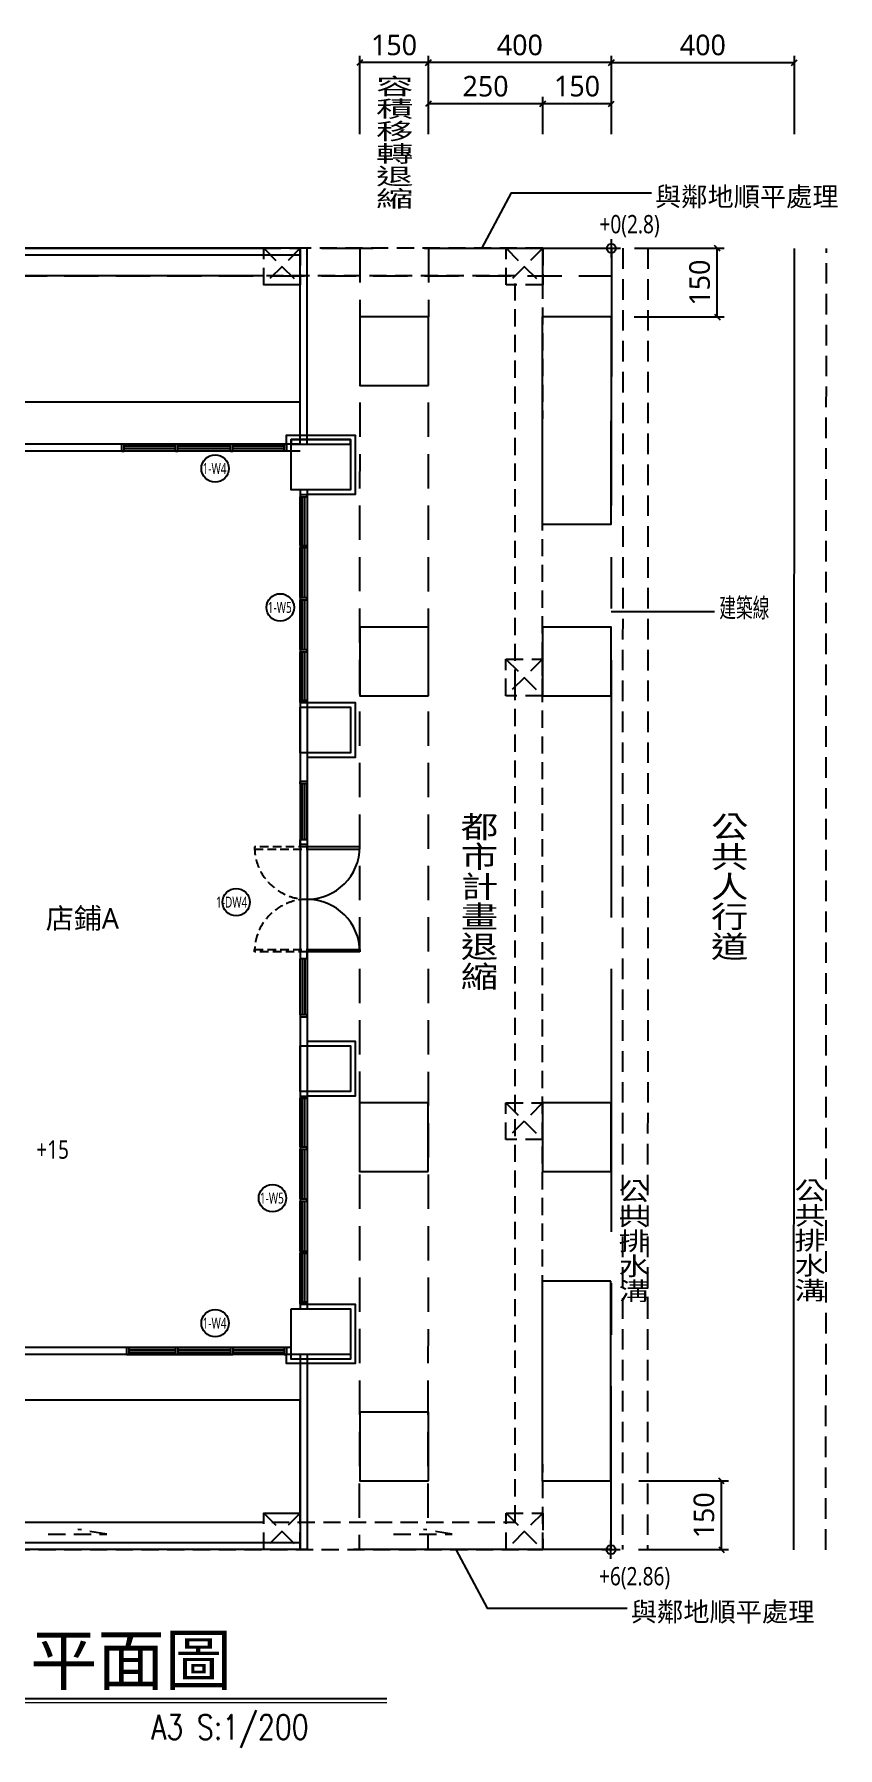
# Model space of a CAD drawing. Header units: millimetres. Extents: x -3377 to 119122, y -22007 to 15479.
# Drawn here: x 30159 to 31915, y 7845 to 11590 of the extents above; entities that cross this region are included whole.
import ezdxf
from ezdxf.enums import TextEntityAlignment as Align

# ---------------------------------------------------------------- set-up
doc = ezdxf.new("R2010")
doc.units = ezdxf.units.MM
doc.header["$LTSCALE"] = 150
doc.header["$MEASUREMENT"] = 0
for name, pattern in [('11', [0.15, 0.1, -0.05]), ('CENTER', [2, 1.25, -0.25, 0.25, -0.25]), ('HIDDEN', [0.375, 0.25, -0.125]), ('HIDDEN2', [0.1875, 0.125, -0.0625]), ('HIDDENX2', [0.75, 0.5, -0.25])]:
    doc.linetypes.add(name, pattern=pattern)
doc.layers.get('0').update_dxf_attribs({"plot": 0})
doc.layers.add('5', color=5, linetype='Continuous', lineweight=13)
for name, color, linetype in [('A-10-OTHER', 7, 'Continuous'), ('COL', 1, 'Continuous'), ('DIM', 6, 'Continuous'), ('Duct', 1, 'Continuous'), ('E-TXT', 7, 'Continuous'), ('FIN', 5, 'Continuous'), ('I-TXT', 7, 'Continuous'), ('OPEN', 4, 'Continuous'), ('PLANT', 3, 'Continuous'), ('SYM', 3, 'Continuous'), ('TEXT', 2, 'Continuous'), ('WALL', 2, 'Continuous'), ('WALL3', 4, 'Continuous'), ('尺寸標註', 6, 'Continuous'), ('排水', 5, 'HIDDEN'), ('水溝', 140, 'Continuous')]:
    doc.layers.add(name, color=color, linetype=linetype)
for name, color, linetype, plot in [('LABEL', 1, 'Continuous', False), ('OPEN-TAG', 4, 'Continuous', False), ('S-ARCH', 252, 'Continuous', False), ('法規檢討', 3, 'Continuous', False)]:
    doc.layers.add(name, color=color, linetype=linetype, plot=plot)
doc.styles.add('C1', font='', dxfattribs={"bigfont": 'japanese.shx'})
doc.styles.add('CHINESET', font='c2.shx', dxfattribs={"bigfont": 'china.shx'})
doc.styles.add('CT', font='')
doc.styles.add('ET', font='simplex.shx', dxfattribs={"width": 0.8})
doc.styles.add('HH', font='')
doc.styles.add('HHV', font='')
doc.styles.get('C1').set_extended_font_data('微軟正黑體')
doc.styles.get('CT').set_extended_font_data('DFKai-SB')
doc.styles.get('HH').set_extended_font_data('Microsoft JhengHei')
doc.styles.get('HHV').set_extended_font_data('@微軟正黑體')
doc.dimstyles.new('1-1', dxfattribs={"dimtxt": 20, "dimasz": 8, "dimexe": 10, "dimexo": 0, "dimgap": 10, "dimtad": 1, "dimdsep": 46, "dimtxsty": 'C1', "dimblk": 'OBLIQUE', "dimblk1": 'OBLIQUE', "dimblk2": 'ARROW', "dimcen": 10, "dimaunit": 1, "dimadec": 0, "dimazin": 0, "dimtfac": 1, "dimtix": 1, "dimtmove": 2, "dimatfit": 3, "dimldrblk": 'DIMC', "dimfxl": 0, "dimtolj": 1, "dimarcsym": 0})

# ---------------------------------------------------------------- blocks, each defined once
blk = doc.blocks.new('_Oblique')
at = {"color": 0, "linetype": 'ByBlock', "lineweight": -2}
blk.add_line((-0.5, -0.5), (0.5, 0.5), dxfattribs=at)
blk = doc.blocks.new('*D181')
at = {"layer": 'DEFPOINTS', "color": 0, "transparency": 16777216}
for p in [(78452.2, 5856), (78452.2, 5699.3), (78852.2, 5699.3)]:
    blk.add_point(p, dxfattribs=at)
at = {"layer": 'DIM', "color": 0, "lineweight": -2, "transparency": 16777216}
for p, q in [((78452.2, 5699.3), (78452.2, 5871)), ((78852.2, 5856), (78452.2, 5856)), ((78852.2, 5699.3), (78852.2, 5871))]:
    blk.add_line(p, q, dxfattribs=at)
at = {"layer": 'DIM', "color": 0, "lineweight": -2, "transparency": 16777216, "xscale": 12, "yscale": 12, "zscale": 12, "rotation": 180}
blk.add_blockref('_Oblique', (78452.2, 5856), dxfattribs=at)
at = {"layer": 'DIM', "color": 0, "lineweight": -2, "transparency": 16777216, "xscale": 12, "yscale": 12, "zscale": 12}
blk.add_blockref('_Oblique', (78852.2, 5856), dxfattribs=at)
at = {"layer": 'DIM', "color": 0, "transparency": 16777216, "insert": (78652.2, 5894.3), "char_height": 45, "attachment_point": 5, "style": 'C1'}
blk.add_mtext('\\A1;400', dxfattribs=at)
blk = doc.blocks.new('ARROW')
blk.add_solid([(0, 0), (-1, 0.3), (-1, -0.3)])
blk = doc.blocks.new('DIMC')
for p, q in [((-1.5, 0), (1.5, 0)), ((0, -1.5), (0, 1.5))]:
    blk.add_line(p, q)
at = {"color": 3}
blk.add_circle((0, 0), 0.5, dxfattribs=at)
blk = doc.blocks.new('*D180')
at = {"layer": 'DEFPOINTS', "color": 0, "transparency": 16777216}
for p in [(78702.2, 5765.9), (78702.2, 5699.3), (78852.2, 5699.3)]:
    blk.add_point(p, dxfattribs=at)
at = {"layer": 'DIM', "color": 0, "lineweight": -2, "transparency": 16777216}
for p, q in [((78702.2, 5699.3), (78702.2, 5780.9)), ((78852.2, 5699.3), (78852.2, 5780.9)), ((78852.2, 5765.9), (78702.2, 5765.9))]:
    blk.add_line(p, q, dxfattribs=at)
at = {"layer": 'DIM', "color": 0, "lineweight": -2, "transparency": 16777216, "xscale": 12, "yscale": 12, "zscale": 12, "rotation": 180}
blk.add_blockref('_Oblique', (78702.2, 5765.9), dxfattribs=at)
at = {"layer": 'DIM', "color": 0, "lineweight": -2, "transparency": 16777216, "xscale": 12, "yscale": 12, "zscale": 12}
blk.add_blockref('_Oblique', (78852.2, 5765.9), dxfattribs=at)
at = {"layer": 'DIM', "color": 0, "transparency": 16777216, "insert": (78777.2, 5804.3), "char_height": 45, "attachment_point": 5, "style": 'C1'}
blk.add_mtext('\\A1;150', dxfattribs=at)
blk = doc.blocks.new('*D179')
at = {"layer": 'DEFPOINTS', "color": 0, "transparency": 16777216}
for p in [(78452.2, 5765.9), (78452.2, 5699.3), (78702.2, 5699.3)]:
    blk.add_point(p, dxfattribs=at)
at = {"layer": 'DIM', "color": 0, "lineweight": -2, "transparency": 16777216}
for p, q in [((78452.2, 5699.3), (78452.2, 5780.9)), ((78702.2, 5699.3), (78702.2, 5780.9)), ((78702.2, 5765.9), (78452.2, 5765.9))]:
    blk.add_line(p, q, dxfattribs=at)
at = {"layer": 'DIM', "color": 0, "lineweight": -2, "transparency": 16777216, "xscale": 12, "yscale": 12, "zscale": 12, "rotation": 180}
blk.add_blockref('_Oblique', (78452.2, 5765.9), dxfattribs=at)
at = {"layer": 'DIM', "color": 0, "lineweight": -2, "transparency": 16777216, "xscale": 12, "yscale": 12, "zscale": 12}
blk.add_blockref('_Oblique', (78702.2, 5765.9), dxfattribs=at)
at = {"layer": 'DIM', "color": 0, "transparency": 16777216, "insert": (78577.2, 5804.2), "char_height": 45, "attachment_point": 5, "style": 'C1'}
blk.add_mtext('\\A1;250', dxfattribs=at)
blk = doc.blocks.new('*D178')
at = {"layer": 'DEFPOINTS', "color": 0, "transparency": 16777216}
for p in [(78302.2, 5856), (78302.2, 5699.3), (78452.2, 5699.3)]:
    blk.add_point(p, dxfattribs=at)
at = {"layer": 'DIM', "color": 0, "lineweight": -2, "transparency": 16777216}
for p, q in [((78302.2, 5699.3), (78302.2, 5871)), ((78452.2, 5856), (78302.2, 5856)), ((78452.2, 5699.3), (78452.2, 5871))]:
    blk.add_line(p, q, dxfattribs=at)
at = {"layer": 'DIM', "color": 0, "lineweight": -2, "transparency": 16777216, "xscale": 12, "yscale": 12, "zscale": 12, "rotation": 180}
blk.add_blockref('_Oblique', (78302.2, 5856), dxfattribs=at)
at = {"layer": 'DIM', "color": 0, "lineweight": -2, "transparency": 16777216, "xscale": 12, "yscale": 12, "zscale": 12}
blk.add_blockref('_Oblique', (78452.2, 5856), dxfattribs=at)
at = {"layer": 'DIM', "color": 0, "transparency": 16777216, "insert": (78377.2, 5894.4), "char_height": 45, "attachment_point": 5, "style": 'C1'}
blk.add_mtext('\\A1;150', dxfattribs=at)
blk = doc.blocks.new('*D177')
at = {"layer": 'DEFPOINTS', "color": 0, "transparency": 16777216}
for p in [(79252.2, 5856), (78852.2, 5699.3), (79252.2, 5699.3)]:
    blk.add_point(p, dxfattribs=at)
at = {"layer": 'DIM', "color": 0, "lineweight": -2, "transparency": 16777216}
for p, q in [((78852.2, 5699.3), (78852.2, 5871)), ((78852.2, 5856), (79252.2, 5856)), ((79252.2, 5699.3), (79252.2, 5871))]:
    blk.add_line(p, q, dxfattribs=at)
at = {"layer": 'DIM', "color": 0, "lineweight": -2, "transparency": 16777216, "xscale": 12, "yscale": 12, "zscale": 12, "rotation": 180}
blk.add_blockref('_Oblique', (78852.2, 5856), dxfattribs=at)
at = {"layer": 'DIM', "color": 0, "lineweight": -2, "transparency": 16777216, "xscale": 12, "yscale": 12, "zscale": 12}
blk.add_blockref('_Oblique', (79252.2, 5856), dxfattribs=at)
at = {"layer": 'DIM', "color": 0, "transparency": 16777216, "insert": (79052.2, 5894.3), "char_height": 45, "attachment_point": 5, "style": 'C1'}
blk.add_mtext('\\A1;400', dxfattribs=at)
blk = doc.blocks.new('*D176')
at = {"layer": 'DEFPOINTS', "color": 0, "transparency": 16777216}
for p in [(78912.5, 2755.5), (79093.1, 2755.5), (78911.6, 2605.5)]:
    blk.add_point(p, dxfattribs=at)
at = {"layer": 'DIM', "color": 0, "lineweight": -2, "transparency": 16777216}
for p, q in [((78912.5, 2755.5), (79108.1, 2755.5)), ((79093.1, 2605.5), (79093.1, 2755.5)), ((78911.6, 2605.5), (79108.1, 2605.5))]:
    blk.add_line(p, q, dxfattribs=at)
at = {"layer": 'DIM', "color": 0, "lineweight": -2, "transparency": 16777216, "xscale": 12, "yscale": 12, "zscale": 12}
for p, rotation in [((79093.1, 2755.5), 90), ((79093.1, 2605.5), 270)]:
    blk.add_blockref('_Oblique', p, dxfattribs=dict(at, rotation=rotation))
at = {"layer": 'DIM', "color": 0, "transparency": 16777216, "insert": (79054.7, 2680.5), "char_height": 45, "attachment_point": 5, "rotation": 90, "style": 'C1'}
blk.add_mtext('\\A1;150', dxfattribs=at)
blk = doc.blocks.new('*D175')
at = {"layer": 'DEFPOINTS', "color": 0, "transparency": 16777216}
for p in [(78903.1, 5450.1), (79083.7, 5450.1), (78902.2, 5300.1)]:
    blk.add_point(p, dxfattribs=at)
at = {"layer": 'DIM', "color": 0, "lineweight": -2, "transparency": 16777216}
for p, q in [((78903.1, 5450.1), (79098.7, 5450.1)), ((79083.7, 5300.1), (79083.7, 5450.1)), ((78902.2, 5300.1), (79098.7, 5300.1))]:
    blk.add_line(p, q, dxfattribs=at)
at = {"layer": 'DIM', "color": 0, "lineweight": -2, "transparency": 16777216, "xscale": 12, "yscale": 12, "zscale": 12}
for p, rotation in [((79083.7, 5450.1), 90), ((79083.7, 5300.1), 270)]:
    blk.add_blockref('_Oblique', p, dxfattribs=dict(at, rotation=rotation))
at = {"layer": 'DIM', "color": 0, "transparency": 16777216, "insert": (79045.3, 5375.1), "char_height": 45, "attachment_point": 5, "rotation": 90, "style": 'C1'}
blk.add_mtext('\\A1;150', dxfattribs=at)
blk = doc.blocks.new('A$C704E4F0D')
at = {"color": 252, "linetype": '11', "ltscale": 3}
for points in [[(1999.9, 1643.09179), (1998.9663, -1201.49267)], [(2054.9, 1643.07374), (2053.96629, -1201.51072)], [(2443.96627, -1201.63874), (2444.89997, 1642.94573)]]:
    blk.add_lwpolyline(points, dxfattribs=at)
at = {"color": 252, "linetype": 'Continuous', "ltscale": 3}
blk.add_lwpolyline([(2373.96628, -1201.61576), (2374.89998, 1642.9687)], dxfattribs=at)
at = {"layer": '5', "color": 252, "linetype": 'Continuous'}
blk.add_lwpolyline([(283.27248, -1536.03682), (1484.00106, -1536.03682)], dxfattribs=at)
at = {"layer": 'A-10-OTHER', "color": 252}
blk.add_line((1275, -675), (1405, -675), dxfattribs=at)
at = {"layer": 'COL', "color": 252}
for points in [[(1275, 1215), (1405, 1215), (1405, 1115), (1275, 1115)], [(1295, 640), (1405, 640), (1405, 540), (1295, 540)], [(1295, -100), (1405, -100), (1405, -200), (1295, -200)], [(1275, -675), (1405, -675), (1405, -775), (1275, -775)]]:
    blk.add_lwpolyline(points, close=True, dxfattribs=at)
at = {"layer": 'Duct', "color": 252, "linetype": 'CENTER', "ltscale": 3, "elevation": 0}
blk.add_lwpolyline([(-3833.34882, -1201.48446), (-3833.33714, 55.73711), (-3833.3549, 1643.22963), (1974.9, 1643.1), (1974.3809, 55.64961), (1973.9663, -1201.48446), (-1007.8204, -1201.48157)], close=True, dxfattribs=at)
blk.add_lwpolyline([(-3833.34882, -1201.48446), (-3833.33714, 55.73711), (-3833.3549, 1643.22963), (1974.9, 1643.1), (1974.3809, 55.64961), (1973.9663, -1201.48446), (-1007.8204, -1201.48157)], close=True, dxfattribs=at)
at = {"layer": 'Duct', "color": 252, "linetype": 'CENTER', "ltscale": 3}
blk.add_lwpolyline([(-3833.34882, -1201.48446), (-3833.33714, 55.73711), (-3833.3549, 1643.22963), (1974.9, 1643.1), (1974.3809, 55.64961), (1973.9663, -1201.48446), (-1007.8204, -1201.48157)], close=True, dxfattribs=at)
blk.add_lwpolyline([(-3833.34882, -1201.48446), (-3833.33714, 55.73711), (-3833.3549, 1643.22963), (1974.9, 1643.1), (1974.3809, 55.64961), (1973.9663, -1201.48446), (-1007.8204, -1201.48157)], close=True, dxfattribs=at)
at = {"layer": 'FIN', "color": 252}
for points in [[(1265, 1215), (1265, 1235), (1415, 1235), (1415, 1105), (1310, 1105)], [(1405, 1215), (1405, 1225), (1275, 1225), (1275, 1215)], [(1275, 1215), (1275, 1225), (1405, 1225), (1405, 1115), (1310, 1115)], [(1310, 650), (1415, 650), (1415, 530), (1310, 530)], [(1310, 640), (1405, 640), (1405, 540), (1310, 540)], [(1310, -90), (1415, -90), (1415, -210), (1310, -210)], [(1310, -100), (1405, -100), (1405, -200), (1310, -200)], [(1310, -665), (1415, -665), (1415, -795), (1265, -795), (1265, -775)], [(1310, -675), (1405, -675), (1405, -785), (1275, -785), (1275, -775)]]:
    blk.add_lwpolyline(points, dxfattribs=at)
at = {"layer": 'I-TXT', "color": 252, "elevation": 0}
blk.add_lwpolyline([(1974.64045, 849.37481), (2200.68423, 849.37481)], dxfattribs=at)
at = {"layer": 'LABEL', "color": 252}
blk.add_lwpolyline([(127.89261, -1526.90096), (1484.00106, -1526.90097)], dxfattribs=at)
at = {"layer": 'OPEN', "color": 252, "linetype": 'Continuous'}
for p, q in [((910, 1215), (905, 1215)), ((905, 1200), (910, 1200)), ((910, 1200), (910, 1215)), ((910, 1215), (1022.5, 1215)), ((910, 1200), (910, 1215)), ((1022.5, 1210), (910, 1210)), ((1022.5, 1205), (910, 1205)), ((1022.5, 1200), (910, 1200)), ((1027.5, 1215), (1022.5, 1215)), ((1022.5, 1200), (1022.5, 1215)), ((1022.5, 1200), (1027.5, 1200)), ((1027.5, 1215), (1142.5, 1215)), ((1027.5, 1200), (1027.5, 1215)), ((1142.5, 1210), (1027.5, 1210)), ((1142.5, 1205), (1027.5, 1205)), ((1142.5, 1200), (1027.5, 1200)), ((1142.5, 1200), (1142.5, 1215)), ((1147.5, 1215), (1142.5, 1215)), ((1142.5, 1200), (1147.5, 1200)), ((1147.5, 1215), (1260, 1215)), ((1147.5, 1200), (1147.5, 1215)), ((1260, 1210), (1147.5, 1210)), ((1260, 1205), (1147.5, 1205)), ((1260, 1200), (1147.5, 1200)), ((1260, 1200), (1260, 1215)), ((1260, 1215), (1265, 1215)), ((1265, 1200), (1260, 1200)), ((1295, 1105), (1295, 1100)), ((1295, 993.75), (1295, 1100)), ((1295, 1100), (1310, 1100)), ((1300, 993.75), (1300, 1100)), ((1305, 993.75), (1305, 1100)), ((1310, 1100), (1310, 1105)), ((1310, 1100), (1310, 993.75)), ((1295, 993.75), (1295, 988.75)), ((1295, 993.75), (1310, 993.75)), ((1295, 988.75), (1310, 988.75)), ((1295, 880), (1295, 988.75)), ((1300, 880), (1300, 988.75)), ((1305, 880), (1305, 988.75)), ((1310, 988.75), (1310, 993.75)), ((1310, 988.75), (1310, 880)), ((1295, 880), (1310, 880)), ((1295, 880), (1295, 875)), ((1295, 875), (1310, 875)), ((1295, 766.25), (1295, 875)), ((1300, 766.25), (1300, 875)), ((1305, 766.25), (1305, 875)), ((1310, 875), (1310, 880)), ((1310, 875), (1310, 766.25)), ((1295, 766.25), (1295, 761.25)), ((1295, 766.25), (1310, 766.25)), ((1295, 761.25), (1310, 761.25)), ((1295, 655), (1295, 761.25)), ((1300, 655), (1300, 761.25)), ((1305, 655), (1305, 761.25)), ((1310, 761.25), (1310, 766.25)), ((1310, 761.25), (1310, 655)), ((1295, 650), (1295, 655)), ((1295, 655), (1310, 655)), ((1310, 655), (1310, 650)), ((1295, 472.75), (1295, 477.75)), ((1295, 472.75), (1295, 350)), ((1310, 472.75), (1295, 472.75)), ((1300, 350), (1300, 472.75)), ((1305, 350), (1305, 472.75)), ((1310, 477.75), (1310, 472.75)), ((1310, 350), (1310, 472.75)), ((1310, 350), (1295, 350)), ((1295, 340), (1295, 350)), ((1295, 335), (1295, 340)), ((1310, 340), (1295, 340)), ((1310, 350), (1310, 340)), ((1310, 340), (1310, 335)), ((1310, 335), (1295, 335)), ((1310, 335), (1310, 330)), ((1425, 335), (1310, 335)), ((1310, 330), (1425, 330)), ((1425, 330), (1425, 335)), ((1310, 105), (1295, 105)), ((1295, 105), (1295, 100)), ((1310, 105), (1295, 105)), ((1295, 105), (1295, 90)), ((1295, -32.5), (1295, 90)), ((1310, 90), (1295, 90)), ((1300, 90), (1300, -32.5)), ((1305, 90), (1305, -32.5)), ((1310, 105), (1310, 110)), ((1310, 110), (1425, 110)), ((1310, 100), (1310, 105)), ((1425, 105), (1310, 105)), ((1310, 90), (1310, 105)), ((1310, 90), (1310, -32.5)), ((1425, 110), (1425, 105)), ((1295, -32.5), (1295, -37.5)), ((1310, -32.5), (1295, -32.5)), ((1310, -37.5), (1310, -32.5)), ((1295, -210), (1295, -215)), ((1295, -215), (1310, -215)), ((1295, -321.25), (1295, -215)), ((1300, -321.25), (1300, -215)), ((1305, -321.25), (1305, -215)), ((1310, -215), (1310, -210)), ((1310, -215), (1310, -321.25)), ((1295, -321.25), (1310, -321.25)), ((1295, -321.25), (1295, -326.25)), ((1295, -435), (1295, -326.25)), ((1295, -326.25), (1310, -326.25)), ((1300, -435), (1300, -326.25)), ((1305, -435), (1305, -326.25)), ((1310, -326.25), (1310, -321.25)), ((1310, -326.25), (1310, -435)), ((1295, -435), (1295, -440)), ((1295, -435), (1310, -435)), ((1295, -548.75), (1295, -440)), ((1295, -440), (1310, -440)), ((1300, -548.75), (1300, -440)), ((1305, -548.75), (1305, -440)), ((1310, -440), (1310, -435)), ((1310, -440), (1310, -548.75)), ((1295, -548.75), (1310, -548.75)), ((1295, -548.75), (1295, -553.75)), ((1295, -660), (1295, -553.75)), ((1295, -553.75), (1310, -553.75)), ((1300, -660), (1300, -553.75)), ((1305, -660), (1305, -553.75)), ((1310, -553.75), (1310, -548.75)), ((1310, -553.75), (1310, -660)), ((1295, -660), (1310, -660)), ((1295, -665), (1295, -660)), ((1310, -660), (1310, -665)), ((1147.5, -760), (915, -760)), ((920, -760), (915, -760)), ((915, -760), (915, -775)), ((915, -775), (1147.5, -775)), ((915, -775), (920, -775)), ((920, -760), (920, -775)), ((920, -760), (1022.5, -760)), ((920, -765), (1022.5, -765)), ((920, -770), (1022.5, -770)), ((1022.5, -775), (920, -775)), ((1022.5, -760), (1022.5, -775)), ((1022.5, -760), (1022.5, -775)), ((1027.5, -760), (1022.5, -760)), ((1022.5, -775), (1027.5, -775)), ((1027.5, -760), (1027.5, -775)), ((1027.5, -760), (1142.5, -760)), ((1027.5, -765), (1142.5, -765)), ((1027.5, -770), (1142.5, -770)), ((1142.5, -775), (1027.5, -775)), ((1142.5, -760), (1142.5, -775)), ((1147.5, -760), (1147.5, -775)), ((1147.5, -760), (1260, -760)), ((1147.5, -765), (1260, -765)), ((1147.5, -770), (1260, -770)), ((1260, -775), (1147.5, -775)), ((1260, -760), (1260, -775)), ((1265, -760), (1260, -760)), ((1260, -775), (1265, -775))]:
    blk.add_line(p, q, dxfattribs=at)
at = {"layer": 'OPEN', "color": 252, "linetype": 'HIDDEN2'}
for p, q in [((1310, 335), (1195, 335)), ((1195, 335), (1195, 330)), ((1195, 330), (1310, 330)), ((1310, 330), (1310, 335)), ((1195, 105), (1195, 110)), ((1195, 110), (1310, 110)), ((1310, 105), (1195, 105)), ((1310, 110), (1310, 105))]:
    blk.add_line(p, q, dxfattribs=at)
for centre, start, end in [((1310, 335), 180, 270), ((1310, 105), 90, 180)]:
    blk.add_arc(centre, 115, start, end, dxfattribs=at)
at = {"layer": 'OPEN', "color": 252, "linetype": 'Continuous'}
for centre, start, end in [((1310, 335), 270, 0), ((1310, 105), 0, 90)]:
    blk.add_arc(centre, 115, start, end, dxfattribs=at)
at = {"layer": 'OPEN-TAG', "color": 252}
for centre in [(1108.78046, 1161.78146), (1251.2425, 858.08164), (1154.68423, 213.88011), (1234.0435, -433.2437), (1108.78046, -706.41085)]:
    blk.add_circle(centre, 30, dxfattribs=at)
at = {"layer": 'PLANT', "color": 252}
for p, q in [((1295.00004, -875.00253, 0), (500.00004, -875.00253, 0)), ((1295.00004, -875.00253, 0), (500.00004, -875.00253, 0)), ((1294.99969, -1121.48631, 0), (1294.99995, -882.50327, 0)), ((1294.99969, -1121.48631, 0), (1294.99995, -882.50327, 0)), ((1294.99995, -882.50327, 0), (1295.00004, -882.5025, 0)), ((1294.99995, -882.50327, 0), (1295.00004, -882.5025, 0)), ((1295.00004, -882.5025, 0), (1295.00004, -875.00253, 0)), ((1295.00004, -882.5025, 0), (1295.00004, -875.00253, 0)), ((1214.99969, -1141.48629, 0), (1214.99969, -1121.48631, 0)), ((1214.99969, -1121.48631, 0), (1294.99969, -1121.48631, 0)), ((1214.99969, -1141.48629, 0), (1214.99969, -1121.48631, 0)), ((1214.99969, -1121.48631, 0), (1294.99969, -1121.48631, 0)), ((1294.99969, -1121.48631, 0), (1294.99969, -1121.48631, 0)), ((1294.99969, -1121.48631, 0), (1294.99969, -1121.48631, 0)), ((361.9951, -1141.48544, 0), (1214.99969, -1141.48629, 0)), ((361.9951, -1141.48544, 0), (1214.99969, -1141.48629, 0))]:
    blk.add_line(p, q, dxfattribs=at)
for points in [[(-495, 1307.5), (1295.00409, 1307.5), (1295.00816, 1563.10834), (1215.00816, 1563.10834), (1215.00816, 1583.1137), (361.99769, 1583.11193)], [(-495, 1307.5), (1295.00409, 1307.5), (1295.00816, 1563.10834), (1215.00816, 1563.10834), (1215.00816, 1583.1137), (361.99769, 1583.11193)], [(361.9951, -1141.48544), (1214.99969, -1141.48629), (1214.99969, -1121.48631), (1214.9996, -1121.48381), (1294.9996, -1121.48381), (1294.99969, -1121.48631), (1294.99995, -882.50327), (1295.00004, -882.5025), (1295.00004, -875.00253), (500.00004, -875.00253)], [(361.9951, -1141.48544), (1214.99969, -1141.48629), (1214.99969, -1121.48631), (1214.9996, -1121.48381), (1294.9996, -1121.48381), (1294.99969, -1121.48631), (1294.99995, -882.50327), (1295.00004, -882.5025), (1295.00004, -875.00253), (500.00004, -875.00253)]]:
    blk.add_lwpolyline(points, dxfattribs=at)
at = {"layer": 'PLANT', "color": 252, "elevation": 0}
for points in [[(1574.85069, 1343.10893), (1574.89992, 1493.10893), (1424.89991, 1493.11228), (1424.85068, 1343.11228)], [(1574.85069, 1343.10893), (1574.89992, 1493.10893), (1424.89991, 1493.11228), (1424.85068, 1343.11228)], [(1574.85069, 665), (1574.89992, 815), (1424.89991, 815), (1424.85068, 665)], [(1574.85069, 665), (1574.89992, 815), (1424.89991, 815), (1424.85068, 665)], [(1974.53105, 665), (1974.5801, 815), (1824.57888, 815), (1824.52965, 665)], [(1974.53105, 665), (1974.5801, 815), (1824.57888, 815), (1824.52965, 665)], [(1574.2883, -374.86871), (1574.33777, -224.86871), (1424.33601, -224.86871), (1424.28677, -374.86871)], [(1574.2883, -374.86871), (1574.33777, -224.86871), (1424.33601, -224.86871), (1424.28677, -374.86871)], [(1974.28828, -375), (1974.33775, -225), (1824.33599, -225), (1824.28675, -375)], [(1974.28828, -375), (1974.33775, -225), (1824.33599, -225), (1824.28675, -375)], [(1574.85069, -1051.05291), (1574.89992, -901.0529), (1424.8999, -901.0778), (1424.85067, -1051.07781)], [(1574.85069, -1051.05291), (1574.89992, -901.0529), (1424.8999, -901.0778), (1424.85067, -1051.07781)]]:
    blk.add_lwpolyline(points, close=True, dxfattribs=at)
at = {"layer": 'PLANT', "color": 252}
for points in [[(1823.9663, 1493.1), (1823.9663, 1040), (1974.8019, 1040), (1974.85095, 1493.1)], [(1823.9663, 1493.1), (1823.9663, 1040), (1974.8019, 1040), (1974.85095, 1493.1)], [(1974.06537, -615), (1823.9663, -615), (1823.9663, -1051.07781), (1974.0159, -1051.07781)], [(1974.06537, -615), (1823.9663, -615), (1823.9663, -1051.07781), (1974.0159, -1051.07781)]]:
    blk.add_lwpolyline(points, close=True, dxfattribs=at)
at = {"layer": 'SYM', "color": 252}
for p, q in [((1974.9, 1623.1), (1974.9, 1663.1)), ((1954.9, 1643.1), (1994.9, 1643.1)), ((1973.9663, -1221.48446), (1973.9663, -1181.48446)), ((1953.9663, -1201.48446), (1993.9663, -1201.48446))]:
    blk.add_line(p, q, dxfattribs=at)
for centre in [(1974.9, 1643.1), (1973.9663, -1201.48446)]:
    blk.add_circle(centre, 10, dxfattribs=at)
at = {"layer": 'WALL', "color": 252}
for p, q in [((1295, 1215), (-1370, 1215)), ((1295, 1200), (-1370, 1200)), ((1295, 1200), (325, 1200)), ((905, 1200), (905, 1215)), ((1265, 1200), (1265, 1215)), ((1265, 1215), (1265, 1200)), ((1295, 1115), (1295, -675)), ((1295, 1105), (1310, 1105)), ((1295, 1105), (1310, 1105)), ((1310, 1115), (1310, -675)), ((1310, 650), (1295, 650)), ((1295, 650), (1310, 650)), ((1310, 477.75), (1295, 477.75)), ((1310, 477.75), (1295, 477.75)), ((1310, -37.5), (1295, -37.5)), ((1310, -37.5), (1295, -37.5)), ((1295, -210), (1310, -210)), ((1295, -210), (1310, -210)), ((1295, -665), (1310, -665)), ((1310, -665), (1295, -665)), ((1275, -760), (512, -760)), ((1313, -775), (512, -775)), ((915, -760), (915, -775)), ((1265, -760), (1265, -775)), ((1265, -760), (1265, -775))]:
    blk.add_line(p, q, dxfattribs=at)
at = {"layer": 'WALL3', "color": 252}
for points in [[(1310, 1214.99967), (1310.00955, 1643.1139), (-3283.3549, 1643.10436)], [(1295, 1215), (1295.00922, 1628.11387), (-3268.35487, 1628.10439)], [(1310, -775.00001), (1309.99959, -1201.48388), (-1007.8204, -1201.48157), (-3218.34884, -1201.48291)], [(1295, -775), (1294.9996, -1186.48387), (-1007.82041, -1186.48157), (-3203.54904, -1186.48311)]]:
    blk.add_lwpolyline(points, dxfattribs=at)
at = {"layer": '尺寸標註', "color": 252, "linetype": 'HIDDENX2'}
for p, q in [((1424.90003, 1643.28053), (1423.96633, -1201.30393)), ((1574.90002, 1643.2313), (1573.96632, -1201.35317))]:
    blk.add_line(p, q, dxfattribs=at)
at = {"layer": '排水', "color": 252, "elevation": 0}
for points in [[(-3833.34882, -1201.48446), (1824.85077, -1201.48432), (1824.43201, -305), (1824.40459, -305), (1824.59861, 745), (1824.62639, 745), (1824.85077, 1643.10335), (-3683.35458, 1643.22628), (-3683.3695, -300.00335), (-3833.31227, -300), (-3833.29735, -1201.48446)], [(1744.85077, 1643.10335), (1824.85077, 1643.10335), (1824.85077, 1563.10335), (1744.85077, 1563.10335), (1744.85077, 1643.10335), (1824.85077, 1563.10335), (1824.85077, 1643.10335), (1824.85077, 1643.10335), (1744.85077, 1563.10335)], [(1744.59861, 745), (1824.59861, 745), (1824.59861, 665), (1744.59861, 665), (1744.59861, 745), (1824.59861, 665), (1824.59861, 745), (1824.59861, 745), (1744.59861, 665)], [(1744.40459, -225), (1824.40459, -225), (1824.40459, -305), (1744.40459, -305), (1744.40459, -225), (1824.40459, -305), (1824.40459, -225), (1824.40459, -225), (1744.40459, -305)], [(1214.9996, -1121.48381), (1294.9996, -1121.48381), (1294.9996, -1201.48381), (1214.9996, -1201.48381), (1214.9996, -1121.48381), (1294.9996, -1201.48381), (1294.9996, -1121.48381), (1294.9996, -1121.48381), (1214.9996, -1201.48381)], [(1744.85077, -1121.48432), (1824.85077, -1121.48432), (1824.85077, -1201.48432), (1744.85077, -1201.48432), (1744.85077, -1121.48432), (1824.85077, -1201.48432), (1824.85077, -1121.48432), (1824.85077, -1121.48432), (1744.85077, -1201.48432)]]:
    blk.add_lwpolyline(points, dxfattribs=at)
at = {"layer": '排水', "color": 252}
for points in [[(1215.00816, 1643.10834), (1295.00816, 1643.10834), (1295.00816, 1563.10834), (1215.00816, 1563.10834), (1215.00816, 1643.10834), (1295.00816, 1563.10834), (1295.00816, 1643.10834), (1295.00816, 1643.10834), (1215.00816, 1563.10834)], [(743.90408, -1167.95596), (872.18174, -1167.95596), (808.98017, -1157.20705)], [(1498.91058, -1167.95596), (1627.18824, -1167.95596), (1563.98667, -1157.20705)]]:
    blk.add_lwpolyline(points, dxfattribs=at)
at = {"layer": '排水', "color": 252, "linetype": 'HIDDENX2'}
blk.add_lwpolyline([(-3833.35624, 1583.22963), (1974.89866, 1583.1)], dxfattribs=at)
at = {"layer": '排水', "color": 252, "elevation": 0}
blk.add_lwpolyline([(1764.82335, -1141.48432), (1764.40459, -245), (1764.42424, -245), (1764.57895, 685), (1764.60931, 685), (1764.83369, 1583.10469), (-3623.35458, 1583.22494), (-3623.3695, -360.00469), (-3773.31227, -360.00134), (-3773.29735, -1141.48446)], close=True, dxfattribs=at)
at = {"layer": '水溝', "color": 252}
blk.add_lwpolyline([(2412.4272, 72.16739, 0, 0, 0), (2412.64668, 223.21911, 30, 0, 0), (2412.72853, 338.46, 0, 0, 0)], format="xyseb", dxfattribs=at)
at = {"layer": '法規檢討', "color": 252, "lineweight": -2}
for points in [[(1691.44513, 1643.04686), (1756.35599, 1764.28304), (2062.71305, 1764.28304)], [(1635.01844, -1201.48432), (1703.44996, -1329.29615), (2009.80702, -1329.29615)]]:
    blk.add_lwpolyline(points, dxfattribs=at)
at = {"layer": 'E-TXT', "color": 252, "style": 'CHINESET', "width": 0.8}
blk.add_text('建築線', height=48, dxfattribs=at).set_placement((2210.92314, 831.63055, 0))
at = {"layer": 'OPEN-TAG', "color": 252, "style": 'C1', "width": 0.7}
for s, p in [('1-W4', (1107.59246, 1161.78146)), ('1-W5', (1250.0545, 858.08164)), ('1-DW4', (1144.90519, 213.88011)), ('1-W5', (1232.8555, -433.2437)), ('1-W4', (1107.59246, -706.41085))]:
    blk.add_text(s, height=24, dxfattribs=at).set_placement(p, align=Align.MIDDLE)
at = {"layer": 'SYM', "color": 252, "style": 'C1', "width": 0.8}
for s, p in [('+0(2.8)', (1948.89536, 1695.9263)), ('+15', (717.76089, -327.05386)), ('+6(2.86)', (1947.96166, -1259.60291))]:
    blk.add_text(s, height=40, dxfattribs=at).set_placement(p, align=Align.MIDDLE_LEFT)
at = {"layer": 'TEXT', "color": 252, "style": 'HHV'}
for s, height, width, p in [('容積移轉退縮', 60, 0.6, (1470.3625, 2022.29151)), ('都市計畫退縮', 60, 0.8, (1655.69291, 412.09798)), ('公共人行道', 60, 0.8, (2202.53779, 412.09798)), ('公共排水溝', 50, 0.8, (1999.04273, -389.98387)), ('公共排水溝', 50, 0.8, (2383.36333, -388.49675))]:
    blk.add_text(s, height=height, rotation=270, dxfattribs=dict(at, width=width)).set_placement(p)
at = {"layer": 'TEXT', "color": 252, "style": 'HH'}
blk.add_text('店鋪A', height=45, dxfattribs=at).set_placement((738.4674, 155.90932))
at = {"layer": 'TEXT', "color": 252, "linetype": 'Continuous', "style": 'CT', "width": 1}
blk.add_text('一層平面圖', height=108, dxfattribs=at).set_placement((409.53534, -1496.6256))
at = {"layer": 'TEXT', "color": 252, "style": 'ET', "width": 0.8}
blk.add_text('A3 S:1/200', height=54, dxfattribs=at).set_placement((1313.37864, -1616.59451), align=Align.RIGHT)
at = {"layer": '法規檢討', "color": 252, "lineweight": -2, "style": 'HH'}
for p in [(2070.55039, 1735.09235), (2017.64437, -1358.48684)]:
    blk.add_text('與鄰地順平處理', height=42, dxfattribs=at).set_placement(p)
at = {"layer": 'DIM', "color": 252}
for base, p1, p2, angle, picture, middle in [((1424.9, 2049.06418), (1574.9, 1892.34202), (1424.9, 1892.34202), 180, '*D178', (1499.9, 2087.45024)), ((1574.9, 2049.06418), (1974.9, 1892.34202), (1574.9, 1892.34202), 180, '*D181', (1774.9, 2087.31951)), ((1574.9, 1958.91592), (1824.9, 1892.34202), (1574.9, 1892.34202), 180, '*D179', (1699.9, 1997.17125)), ((1824.9, 1958.91592), (1974.9, 1892.34202), (1824.9, 1892.34202), 180, '*D180', (1899.9, 1997.30198)), ((2206.41238, 1643.1), (2024.87051, 1493.1), (2025.81281, 1643.1), 90, '*D175', (2168.02632, 1568.1)), ((2215.81773, -1051.48432), (2034.27586, -1201.48432), (2035.21816, -1051.48432), 90, '*D176', (2177.43167, -1126.48432))]:
    dim = blk.add_linear_dim(base=base, p1=p1, p2=p2, angle=angle, dimstyle='1-1', override={"dimscale": 1.5, "dimtxt": 30}, dxfattribs=at)
    dim.commit()
    dim.dimension.update_dxf_attribs({"geometry": picture, "text_midpoint": middle, "insert": (-76877.31577, -3806.98405)})
dim = blk.add_linear_dim(base=(2374.9, 2049.06418), p1=(1974.9, 1892.34202), p2=(2374.9, 1892.34202), dimstyle='1-1', override={"dimscale": 1.5, "dimtxt": 30}, dxfattribs=at)
dim.commit()
dim.dimension.update_dxf_attribs({"geometry": '*D177', "text_midpoint": (2174.9, 2087.31951), "insert": (-76877.31577, -3806.98405)})
blk = doc.blocks.new('2021-1102')
blk.add_blockref('A$C704E4F0D', (17334.9, -6041))

msp = doc.modelspace()

# ---------------------------------------------------------------- block references
at = {"layer": 'S-ARCH'}
msp.add_blockref('2021-1102', (12110.4, 15520.27), dxfattribs=at)

doc.saveas('drawing.dxf')
